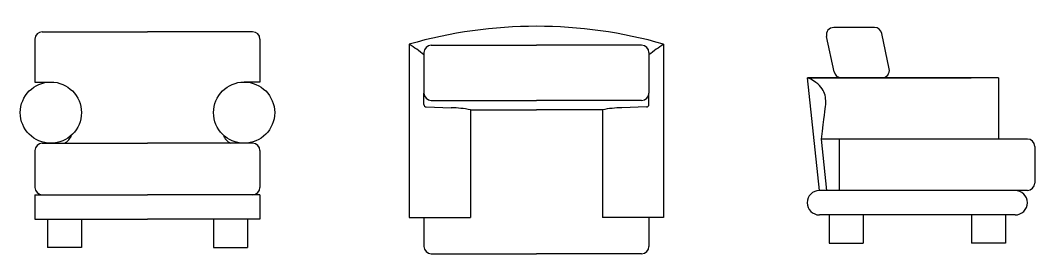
# Model space of a CAD drawing. Header units: millimetres. Extents: x 2198.5 to 2287.8, y 1208.8 to 1298.1.
# Drawn here: x 2215.235 to 2219.383, y 1225.629 to 1226.581 of the extents above; entities that cross this region are included whole.
import ezdxf

# ---------------------------------------------------------------- set-up
doc = ezdxf.new("R2010")
doc.units = ezdxf.units.MM

# ---------------------------------------------------------------- blocks, each defined once
blk = doc.blocks.new('1')
for p, q in [((14.8318, -362.2298), (15.2618, -362.2298)), ((15.6918, -362.2298), (15.2618, -362.2298)), ((14.8018, -362.2598), (14.8018, -362.4348)), ((15.7218, -362.2598), (15.7218, -362.4348)), ((14.8018, -362.4348), (14.8668, -362.4348)), ((15.7218, -362.4348), (15.6568, -362.4348)), ((14.8318, -362.6848), (15.2618, -362.6848)), ((15.6918, -362.6848), (15.2618, -362.6848)), ((14.8018, -362.7148), (14.8018, -362.8648)), ((15.7218, -362.7148), (15.7218, -362.8648)), ((14.8018, -362.8948), (15.2618, -362.8948)), ((14.8018, -362.8948), (14.8018, -362.9948)), ((15.7218, -362.8948), (15.2618, -362.8948)), ((15.7218, -362.8948), (15.7218, -362.9948)), ((14.8018, -362.9948), (15.2618, -362.9948)), ((14.8527, -362.9948), (14.8527, -363.1098)), ((14.9922, -362.9948), (14.9922, -363.1098)), ((15.7218, -362.9948), (15.2618, -362.9948)), ((15.5315, -362.9948), (15.5315, -363.1098)), ((15.6709, -362.9948), (15.6709, -363.1098)), ((14.9922, -363.1098), (14.8527, -363.1098)), ((15.5315, -363.1098), (15.6709, -363.1098))]:
    blk.add_line(p, q)
for centre in [(14.8668, -362.5598), (15.6568, -362.5598)]:
    blk.add_circle(centre, 0.125)
for centre, radius, start, end in [((14.8318, -362.2598), 0.03, 90, 180), ((15.6918, -362.2598), 0.03, 0, 90), ((14.8943, -362.6302), 0.0612, 296.9132, 339.6372), ((15.6293, -362.6302), 0.0612, 200.3628, 243.0868), ((14.8318, -362.7148), 0.03, 90, 180), ((15.6918, -362.7148), 0.03, 0, 90), ((14.8318, -362.8648), 0.03, 180, 270), ((15.6918, -362.8648), 0.03, 270, 0)]:
    blk.add_arc(centre, radius, start, end)
blk = doc.blocks.new('3')
for p, q in [((19.1176, -362.2124), (18.9506, -362.2124)), ((19.1777, -362.3812), (19.1469, -362.2362)), ((18.9521, -362.3936), (18.9213, -362.2486)), ((19.6241, -362.4174), (18.8441, -362.4174)), ((18.8441, -362.4174), (19.5124, -362.4174)), ((18.8924, -362.8774), (18.8441, -362.4174)), ((19.1854, -362.4174), (18.9572, -362.4174)), ((18.9572, -362.4174), (18.9572, -362.4174)), ((18.9815, -362.4174), (19.1484, -362.4174)), ((19.6241, -362.4174), (19.6241, -362.6674)), ((19.7424, -362.6674), (18.9004, -362.6674)), ((18.9224, -362.8774), (18.9004, -362.6674)), ((18.9724, -362.6674), (18.9724, -362.8774)), ((19.7724, -362.6974), (19.7724, -362.8474)), ((19.7424, -362.8774), (18.8924, -362.8774)), ((19.6924, -362.9774), (18.8924, -362.9774)), ((18.9319, -362.9774), (18.9319, -363.0924)), ((19.0713, -362.9774), (19.0713, -363.0924)), ((19.5135, -362.9774), (19.5135, -363.0924)), ((19.653, -362.9774), (19.653, -363.0924)), ((18.9319, -363.0924), (19.0713, -363.0924)), ((19.653, -363.0924), (19.5135, -363.0924))]:
    blk.add_line(p, q)
blk.add_lwpolyline([(18.9004, -362.6674), (18.9044, -362.6354), (18.9078, -362.609), (18.9106, -362.5874), (18.913, -362.57), (18.9148, -362.556), (18.9162, -362.5445), (18.9172, -362.5349), (18.9179, -362.5264), (18.9182, -362.5184), (18.9181, -362.5107), (18.9177, -362.5032), (18.9168, -362.496), (18.9153, -362.489), (18.9133, -362.4822), (18.9108, -362.4755), (18.9075, -362.4688), (18.9035, -362.4623), (18.8987, -362.4557), (18.8929, -362.4493), (18.886, -362.4428), (18.8778, -362.4364), (18.8682, -362.43), (18.857, -362.4237), (18.8441, -362.4174)])
for centre, radius, start, end in [((18.9506, -362.2424), 0.03, 90, 192), ((19.1176, -362.2424), 0.03, 12, 90), ((18.9815, -362.3874), 0.03, 192, 270), ((19.1484, -362.3874), 0.03, 270, 12), ((19.7424, -362.6974), 0.03, 0, 90), ((19.7424, -362.8474), 0.03, 270, 0), ((18.8924, -362.9274), 0.05, 90, 270), ((19.6924, -362.9274), 0.05, 270, 90)]:
    blk.add_arc(centre, radius, start, end)
blk = doc.blocks.new('2')
at = {"color": 7}
for p, q in [((16.6675, -362.2804), (16.6675, -362.9873)), ((16.7575, -362.2845), (17.1875, -362.2845)), ((17.6175, -362.2845), (17.1875, -362.2845)), ((17.7075, -362.2804), (17.7075, -362.9873)), ((16.7275, -362.3145), (16.7275, -362.4801)), ((17.6475, -362.3145), (17.6475, -362.4801)), ((16.7275, -362.5264), (16.7275, -362.4801)), ((17.6475, -362.5264), (17.6475, -362.4801)), ((16.7372, -362.5364), (16.8391, -362.54)), ((16.7575, -362.5101), (17.1875, -362.5101)), ((17.6175, -362.5101), (17.1875, -362.5101)), ((17.6379, -362.5364), (17.5359, -362.54)), ((16.9175, -362.5486), (16.9175, -362.9873)), ((16.9175, -362.5486), (17.1875, -362.5486)), ((17.4575, -362.5486), (17.1875, -362.5486)), ((17.4575, -362.5486), (17.4575, -362.9873)), ((16.6675, -362.9873), (16.9175, -362.9873)), ((16.7275, -362.9873), (16.7275, -363.1056)), ((17.7075, -362.9873), (17.4575, -362.9873)), ((17.6475, -362.9873), (17.6475, -363.1056)), ((16.7575, -363.1356), (17.1875, -363.1356)), ((17.6175, -363.1356), (17.1875, -363.1356))]:
    blk.add_line(p, q, dxfattribs=at)
for centre, radius, start, end in [((17.1875, -364.0935), 1.8863, 73.9976, 106.0024), ((16.2573, -362.9133), 0.7542, 51.4328, 57.0519), ((16.7575, -362.3145), 0.03, 90, 180), ((17.6175, -362.3145), 0.03, 0, 90), ((18.1177, -362.9133), 0.7542, 122.9481, 128.5672), ((16.7575, -362.4801), 0.03, 180, 270), ((17.6175, -362.4801), 0.03, 270, 0), ((16.7375, -362.5264), 0.01, 180, 267.9816), ((17.6375, -362.5264), 0.01, 272.0184, 0), ((16.8382, -362.9097), 0.3697, 77.6131, 89.8582), ((17.5368, -362.9097), 0.3697, 90.1418, 102.3869), ((16.7575, -363.1056), 0.03, 180, 270), ((17.6175, -363.1056), 0.03, 270, 0)]:
    blk.add_arc(centre, radius, start, end, dxfattribs=at)

msp = doc.modelspace()

# ---------------------------------------------------------------- block references
for name, p in [('2', (2200.1581, 1588.7643)), ('3', (2199.6101, 1588.7643)), ('1', (2200.4936, 1588.7643))]:
    msp.add_blockref(name, p)

doc.saveas('drawing.dxf')
